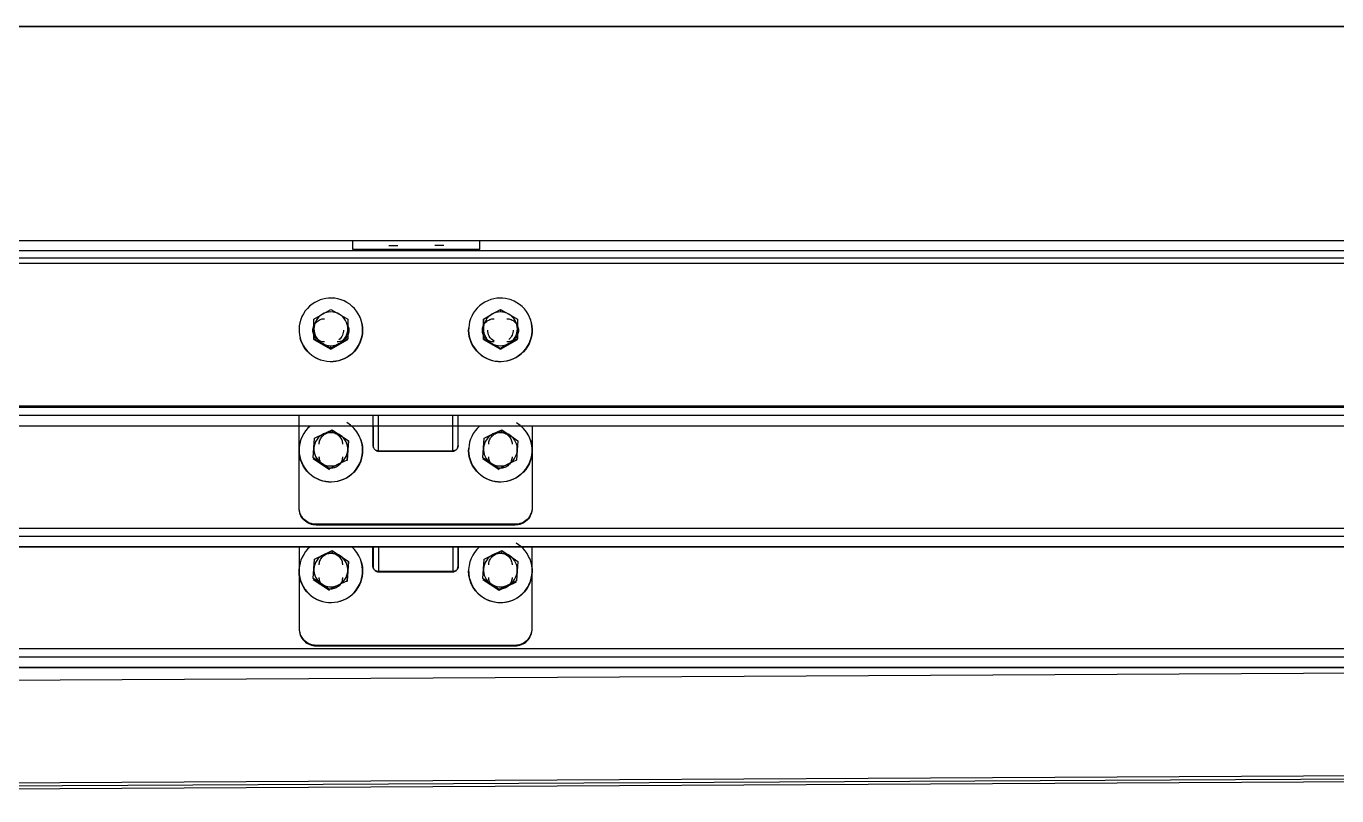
# Model space of a CAD drawing. Header units: millimetres. Extents: x 4625 to 14334, y 16216 to 31562.
# Drawn here: x 6556 to 7175, y 24731 to 25095 of the extents above; entities that cross this region are included whole.
import ezdxf

# ---------------------------------------------------------------- set-up
doc = ezdxf.new("R2010")
doc.units = ezdxf.units.MM
doc.header["$LTSCALE"] = 3
doc.layers.add('Default', color=7, linetype='Continuous')

msp = doc.modelspace()

# ---------------------------------------------------------------- linework, layer by layer
at = {"layer": 'Default'}
for p, q in [((5862.15, 25094.55), (8408.65, 25094.55)), ((5862.15, 25094.41), (8408.65, 25094.41)), ((5860.15, 24993.3), (8410.65, 24993.3)), ((6710.48, 24989.02), (6710.48, 24993.01)), ((6727.48, 24991.01), (6731.73, 24991.01)), ((6753.48, 24991.01), (6749.23, 24991.01)), ((6770.48, 24989.02), (6770.48, 24993.01)), ((8410.65, 24988.49), (5860.15, 24988.49)), ((5945.65, 24985.14), (8370.65, 24985.14)), ((6770.48, 24989.02), (6710.48, 24989.02)), ((8370.65, 24982.48), (5945.65, 24982.48)), ((6780.15, 24960.8), (6780.15, 24959.62)), ((6772.15, 24955.8), (6772.15, 24946.58)), ((6692.15, 24946.58), (6692.15, 24946.98)), ((6708.15, 24946.58), (6708.15, 24946.98)), ((6772.15, 24946.58), (6772.15, 24946.98)), ((6788.15, 24946.58), (6788.15, 24946.98)), ((6692.15, 24946.58), (6700.15, 24941.98)), ((6700.15, 24941.98), (6708.15, 24946.58)), ((6700.15, 24942.37), (6700.15, 24943.66)), ((6772.15, 24946.58), (6780.15, 24941.98)), ((6780.15, 24941.98), (6788.15, 24946.58)), ((8371.65, 24914.5), (5944.65, 24914.5)), ((8371.65, 24910.77), (5944.65, 24910.77)), ((8368.65, 24915.14), (5947.65, 24915.14)), ((8368.65, 24915), (5947.65, 24915)), ((6685.15, 24866.95), (6685.15, 24910.77)), ((6685.15, 24867.3), (6685.15, 24910.77)), ((6720.15, 24896.38), (6720.15, 24910.77)), ((6722.65, 24893.89), (6722.65, 24910.77)), ((6757.65, 24893.89), (6757.65, 24910.77)), ((6760.15, 24896.38), (6760.15, 24910.77)), ((6760.15, 24896.38), (6760.15, 24910.77)), ((6760.3, 24896.23), (6760.3, 24910.77)), ((8371.65, 24905.67), (5944.65, 24905.67)), ((8371.65, 24905.67), (5944.65, 24905.67)), ((6700.8, 24903.96), (6700.71, 24902.78)), ((6720, 24905.67), (6720, 24896.23)), ((6720.15, 24905.67), (6720.15, 24896.38)), ((6780.8, 24903.96), (6780.71, 24902.78)), ((6795.15, 24905.67), (6795.15, 24866.95)), ((6795.15, 24905.67), (6795.15, 24867.3)), ((6707.81, 24889.22), (6708.45, 24898.42)), ((6720, 24896.58), (6720, 24896.23)), ((6722.5, 24894.09), (6757.8, 24894.09)), ((6722.65, 24893.89), (6757.65, 24893.89)), ((6760.3, 24896.58), (6760.3, 24896.23)), ((6691.85, 24890.34), (6699.51, 24885.18)), ((6694.65, 24891.24), (6694.65, 24890.89)), ((6771.85, 24890.34), (6779.51, 24885.18)), ((5944.65, 24857.48), (8371.65, 24857.48)), ((6787.15, 24859.32), (6693.15, 24859.32)), ((6787.15, 24858.97), (6693.15, 24858.97)), ((5944.65, 24853.74), (8371.65, 24853.74)), ((5944.65, 24848.65), (8371.65, 24848.65)), ((8371.65, 24848.64), (5944.65, 24848.64)), ((6685.15, 24848.65), (6685.15, 24810.28)), ((6685.15, 24848.65), (6685.15, 24809.93)), ((6720, 24839.21), (6720, 24848.65)), ((6720.15, 24848.65), (6720.15, 24839.35)), ((6720.15, 24848.65), (6720.15, 24839.35)), ((6722.65, 24848.65), (6722.65, 24836.86)), ((6757.65, 24848.65), (6757.65, 24836.86)), ((6760.15, 24839.35), (6760.15, 24848.65)), ((6760.15, 24848.65), (6760.15, 24839.35)), ((6760.3, 24848.65), (6760.3, 24839.21)), ((6795.15, 24810.28), (6795.15, 24848.65)), ((6795.15, 24809.93), (6795.15, 24848.65)), ((6700.8, 24846.94), (6700.71, 24845.76)), ((6780.8, 24846.94), (6780.71, 24845.76)), ((6707.81, 24832.2), (6708.45, 24841.39)), ((6720, 24839.21), (6720, 24839.55)), ((6757.8, 24837.06), (6722.5, 24837.06)), ((6722.65, 24836.86), (6757.65, 24836.86)), ((6760.3, 24839.21), (6760.3, 24839.55)), ((6691.85, 24833.31), (6699.51, 24828.16)), ((6694.65, 24833.87), (6694.65, 24834.22)), ((6771.85, 24833.31), (6779.51, 24828.16)), ((6779.51, 24828.16), (6787.81, 24832.2)), ((8371.65, 24800.45), (5944.65, 24800.45)), ((6693.15, 24802.3), (6787.15, 24802.3)), ((6693.15, 24801.95), (6787.15, 24801.95)), ((5949.65, 24796.71), (8371.65, 24796.71)), ((5956.71, 24782.69), (7841.49, 24792.56)), ((5956.71, 24782.69), (7841.49, 24792.56)), ((8371.65, 24791.62), (5944.65, 24791.62)), ((8371.65, 24791.61), (5944.65, 24791.61)), ((5941.15, 24734.11), (8375.15, 24746.85)), ((5941.15, 24732.61), (8375.15, 24745.35)), ((8372.68, 24743.84), (5941.15, 24731.11))]:
    msp.add_line(p, q, dxfattribs=at)
for points in [[(6714.68, 24954.93, 0), (6714.28, 24956.22, 0), (6713.75, 24957.51, 0), (6713.08, 24958.77, 0), (6712.28, 24960, 0), (6711.33, 24961.17, 0), (6710.26, 24962.25, 0), (6709.06, 24963.23, 0), (6707.77, 24964.08, 0), (6706.39, 24964.8, 0), (6704.96, 24965.37, 0), (6703.49, 24965.78, 0), (6702.01, 24966.04, 0), (6700.54, 24966.15, 0), (6699.11, 24966.12, 0), (6697.72, 24965.96, 0), (6696.4, 24965.68, 0), (6695.11, 24965.29, 0), (6693.82, 24964.76, 0), (6692.55, 24964.09, 0), (6691.32, 24963.29, 0), (6690.15, 24962.34, 0), (6689.07, 24961.27, 0), (6688.09, 24960.08, 0), (6687.23, 24958.79, 0), (6686.51, 24957.42, 0), (6685.94, 24955.99, 0), (6685.53, 24954.52, 0), (6685.27, 24953.05, 0), (6685.16, 24951.58, 0), (6685.19, 24950.15, 0), (6685.35, 24948.77, 0), (6685.63, 24947.45, 0)], [(6795.11, 24950.15, 0), (6795.15, 24951.49, 0), (6795.06, 24952.88, 0), (6794.83, 24954.3, 0), (6794.45, 24955.72, 0), (6793.92, 24957.12, 0), (6793.25, 24958.49, 0), (6792.43, 24959.79, 0), (6791.47, 24961.01, 0), (6790.4, 24962.12, 0), (6789.22, 24963.11, 0), (6787.95, 24963.97, 0), (6786.63, 24964.69, 0), (6785.27, 24965.26, 0), (6783.9, 24965.68, 0), (6782.54, 24965.96, 0), (6781.2, 24966.12, 0), (6779.85, 24966.15, 0), (6778.46, 24966.06, 0), (6777.04, 24965.83, 0), (6775.62, 24965.46, 0), (6774.21, 24964.93, 0), (6772.84, 24964.26, 0), (6771.53, 24963.44, 0), (6770.31, 24962.48, 0), (6769.19, 24961.41, 0), (6768.2, 24960.23, 0), (6767.34, 24958.97, 0), (6766.62, 24957.66, 0), (6766.05, 24956.3, 0), (6765.63, 24954.93, 0), (6765.34, 24953.57, 0), (6765.19, 24952.24, 0)], [(6696.15, 24958.55, 0), (6700.15, 24960.8, 0)], [(6704.15, 24958.55, 0), (6703.24, 24959, 0), (6702.26, 24959.34, 0), (6701.22, 24959.55, 0), (6700.15, 24959.62, 0), (6699.08, 24959.55, 0), (6698.05, 24959.34, 0), (6697.06, 24959, 0), (6696.15, 24958.55, 0)], [(6700.15, 24960.8, 0), (6704.15, 24958.55, 0)], [(6776.15, 24958.55, 0), (6780.15, 24960.8, 0)], [(6780.15, 24959.62, 0), (6779.08, 24959.55, 0), (6778.05, 24959.34, 0), (6777.06, 24959, 0), (6776.15, 24958.55, 0)], [(6780.15, 24960.8, 0), (6784.15, 24958.55, 0)], [(6784.15, 24958.55, 0), (6783.24, 24959, 0), (6782.26, 24959.34, 0), (6781.22, 24959.55, 0), (6780.15, 24959.62, 0)], [(6685.63, 24947.45, 0), (6686.02, 24946.16, 0), (6686.55, 24944.88, 0), (6687.22, 24943.61, 0), (6688.03, 24942.38, 0), (6688.97, 24941.21, 0), (6690.05, 24940.13, 0), (6691.24, 24939.16, 0), (6692.53, 24938.3, 0), (6693.91, 24937.59, 0), (6695.34, 24937.02, 0), (6696.81, 24936.6, 0), (6698.29, 24936.34, 0), (6699.76, 24936.23, 0), (6701.2, 24936.26, 0), (6702.58, 24936.43, 0), (6703.9, 24936.7, 0), (6705.19, 24937.1, 0), (6706.48, 24937.63, 0), (6707.75, 24938.29, 0), (6708.98, 24939.1, 0), (6710.15, 24940.04, 0), (6711.24, 24941.11, 0), (6712.22, 24942.3, 0), (6713.07, 24943.59, 0), (6713.79, 24944.96, 0), (6714.36, 24946.39, 0), (6714.77, 24947.86, 0), (6715.04, 24949.34, 0), (6715.15, 24950.8, 0), (6715.12, 24952.23, 0), (6714.95, 24953.62, 0), (6714.68, 24954.93, 0)], [(6714.68, 24954.79, 0), (6714.95, 24953.48, 0), (6715.12, 24952.09, 0), (6715.15, 24950.66, 0), (6715.04, 24949.2, 0), (6714.77, 24947.72, 0), (6714.36, 24946.26, 0), (6713.79, 24944.82, 0), (6713.07, 24943.45, 0), (6712.22, 24942.16, 0), (6711.24, 24940.97, 0), (6710.15, 24939.9, 0), (6708.98, 24938.96, 0), (6707.75, 24938.15, 0), (6706.48, 24937.49, 0), (6705.19, 24936.96, 0), (6703.9, 24936.56, 0), (6702.58, 24936.29, 0), (6701.2, 24936.13, 0), (6699.76, 24936.09, 0), (6698.29, 24936.2, 0), (6696.81, 24936.46, 0), (6695.34, 24936.88, 0), (6693.91, 24937.45, 0), (6692.53, 24938.16, 0), (6691.24, 24939.02, 0), (6690.05, 24939.99, 0), (6688.97, 24941.08, 0), (6688.03, 24942.24, 0), (6687.22, 24943.47, 0), (6686.55, 24944.74, 0), (6686.02, 24946.02, 0), (6685.63, 24947.31, 0)], [(6697.15, 24945.43, 0), (6696.63, 24945.45, 0), (6696.1, 24945.53, 0), (6695.58, 24945.66, 0), (6695.06, 24945.84, 0), (6694.56, 24946.07, 0), (6694.09, 24946.36, 0), (6693.65, 24946.68, 0), (6693.24, 24947.05, 0), (6692.88, 24947.45, 0), (6692.57, 24947.88, 0), (6692.3, 24948.32, 0), (6692.08, 24948.79, 0), (6691.9, 24949.3, 0), (6691.76, 24949.82, 0), (6691.68, 24950.36, 0), (6691.65, 24950.91, 0), (6691.68, 24951.46, 0), (6691.76, 24952, 0), (6691.9, 24952.53, 0), (6692.08, 24953.03, 0), (6692.3, 24953.51, 0), (6692.57, 24953.95, 0), (6692.88, 24954.37, 0), (6693.24, 24954.77, 0), (6693.65, 24955.14, 0), (6694.09, 24955.47, 0), (6694.56, 24955.75, 0), (6695.06, 24955.99, 0), (6695.58, 24956.17, 0), (6696.1, 24956.3, 0), (6696.63, 24956.37, 0), (6697.15, 24956.4, 0)], [(6692.15, 24956.2, 0), (6696.15, 24958.55, 0)], [(6696.15, 24958.55, 0), (6695.31, 24957.99, 0), (6694.52, 24957.31, 0), (6693.82, 24956.51, 0), (6693.22, 24955.63, 0), (6692.75, 24954.67, 0), (6692.41, 24953.67, 0), (6692.22, 24952.65, 0), (6692.15, 24951.64, 0)], [(6692.15, 24951.64, 0), (6692.15, 24956.2, 0)], [(6707.87, 24953.73, 0), (6708.21, 24953.06, 0), (6708.45, 24952.37, 0), (6708.6, 24951.69, 0), (6708.65, 24951.01, 0), (6708.62, 24950.35, 0), (6708.51, 24949.66, 0), (6708.3, 24948.97, 0), (6707.99, 24948.3, 0), (6707.58, 24947.66, 0), (6707.08, 24947.07, 0), (6706.51, 24946.57, 0), (6705.87, 24946.15, 0), (6705.2, 24945.82, 0), (6704.51, 24945.6, 0), (6703.82, 24945.47, 0), (6703.15, 24945.43, 0)], [(6704.15, 24958.55, 0), (6708.15, 24956.2, 0)], [(6708.15, 24951.64, 0), (6708.09, 24952.65, 0), (6707.89, 24953.67, 0), (6707.55, 24954.67, 0), (6707.08, 24955.63, 0), (6706.48, 24956.51, 0), (6705.78, 24957.31, 0), (6705, 24957.99, 0), (6704.15, 24958.55, 0)], [(6708.15, 24956.2, 0), (6708.15, 24951.64, 0)], [(6712.9, 24958.93, 0), (6713.97, 24956.88, 0), (6714.68, 24954.79, 0)], [(6777.15, 24945.43, 0), (6776.66, 24945.45, 0), (6776.15, 24945.52, 0), (6775.64, 24945.64, 0), (6775.13, 24945.81, 0), (6774.63, 24946.04, 0), (6774.14, 24946.32, 0), (6773.68, 24946.65, 0), (6773.26, 24947.03, 0), (6772.88, 24947.45, 0), (6772.55, 24947.91, 0), (6772.27, 24948.39, 0), (6772.04, 24948.89, 0), (6771.86, 24949.4, 0), (6771.74, 24949.91, 0), (6771.67, 24950.42, 0), (6771.65, 24950.91, 0), (6771.67, 24951.41, 0), (6771.74, 24951.91, 0), (6771.86, 24952.42, 0), (6772.04, 24952.93, 0), (6772.27, 24953.43, 0), (6772.55, 24953.92, 0), (6772.88, 24954.37, 0), (6773.26, 24954.79, 0), (6773.68, 24955.17, 0), (6774.14, 24955.51, 0), (6774.63, 24955.79, 0), (6775.13, 24956.01, 0), (6775.64, 24956.19, 0), (6776.15, 24956.31, 0), (6776.66, 24956.38, 0), (6777.15, 24956.4, 0)], [(6776.15, 24958.55, 0), (6775.31, 24957.99, 0), (6774.52, 24957.31, 0), (6773.82, 24956.51, 0), (6773.22, 24955.63, 0), (6772.75, 24954.67, 0), (6772.41, 24953.67, 0), (6772.22, 24952.65, 0), (6772.15, 24951.64, 0)], [(6772.15, 24956.2, 0), (6776.15, 24958.55, 0)], [(6772.15, 24951.64, 0), (6772.15, 24956.2, 0)], [(6783.15, 24956.4, 0), (6783.65, 24956.38, 0), (6784.15, 24956.31, 0), (6784.66, 24956.19, 0), (6785.18, 24956.01, 0), (6785.68, 24955.79, 0), (6786.16, 24955.51, 0), (6786.62, 24955.17, 0), (6787.04, 24954.79, 0), (6787.42, 24954.37, 0), (6787.75, 24953.92, 0), (6788.04, 24953.43, 0), (6788.27, 24952.93, 0), (6788.44, 24952.42, 0), (6788.56, 24951.91, 0), (6788.63, 24951.41, 0), (6788.65, 24950.91, 0), (6788.63, 24950.42, 0), (6788.56, 24949.91, 0), (6788.44, 24949.4, 0), (6788.27, 24948.89, 0), (6788.04, 24948.39, 0), (6787.75, 24947.91, 0), (6787.42, 24947.45, 0), (6787.04, 24947.03, 0), (6786.62, 24946.65, 0), (6786.16, 24946.32, 0), (6785.68, 24946.04, 0), (6785.18, 24945.81, 0), (6784.66, 24945.64, 0), (6784.15, 24945.52, 0), (6783.65, 24945.45, 0), (6783.15, 24945.43, 0)], [(6784.15, 24958.55, 0), (6788.15, 24956.2, 0)], [(6788.15, 24951.64, 0), (6788.09, 24952.65, 0), (6787.89, 24953.67, 0), (6787.55, 24954.67, 0), (6787.08, 24955.63, 0), (6786.48, 24956.51, 0), (6785.78, 24957.31, 0), (6785, 24957.99, 0), (6784.15, 24958.55, 0)], [(6788.15, 24956.2, 0), (6788.15, 24951.64, 0)], [(6794.24, 24956.19, 0), (6794.72, 24954.62, 0), (6795.02, 24953.05, 0), (6795.14, 24951.5, 0), (6795.11, 24950.01, 0)], [(6692.15, 24946.98, 0), (6692.15, 24951.64, 0)], [(6692.15, 24951.64, 0), (6692.22, 24950.63, 0), (6692.41, 24949.61, 0), (6692.75, 24948.61, 0), (6693.22, 24947.65, 0), (6693.82, 24946.76, 0), (6694.52, 24945.97, 0), (6695.31, 24945.29, 0), (6696.15, 24944.73, 0)], [(6696.15, 24944.73, 0), (6692.15, 24946.98, 0)], [(6706.15, 24951.05, 0), (6706.12, 24950.45, 0), (6706.03, 24949.84, 0), (6705.86, 24949.22, 0), (6705.63, 24948.6, 0), (6705.32, 24948.01, 0), (6704.93, 24947.44, 0), (6704.49, 24946.92, 0), (6703.98, 24946.45, 0)], [(6704.15, 24944.73, 0), (6705, 24945.29, 0), (6705.78, 24945.97, 0), (6706.48, 24946.76, 0), (6707.08, 24947.65, 0), (6707.55, 24948.61, 0), (6707.89, 24949.61, 0), (6708.09, 24950.63, 0), (6708.15, 24951.64, 0)], [(6708.15, 24946.98, 0), (6704.15, 24944.73, 0)], [(6708.15, 24951.64, 0), (6708.15, 24946.98, 0)], [(6765.19, 24952.24, 0), (6765.15, 24950.89, 0), (6765.25, 24949.5, 0), (6765.48, 24948.09, 0), (6765.85, 24946.67, 0), (6766.38, 24945.26, 0), (6767.05, 24943.9, 0), (6767.88, 24942.59, 0), (6768.83, 24941.37, 0), (6769.91, 24940.26, 0), (6771.09, 24939.27, 0), (6772.35, 24938.41, 0), (6773.67, 24937.7, 0), (6775.03, 24937.13, 0), (6776.4, 24936.7, 0), (6777.76, 24936.42, 0), (6779.11, 24936.26, 0), (6780.45, 24936.23, 0), (6781.85, 24936.32, 0), (6783.26, 24936.55, 0), (6784.69, 24936.93, 0), (6786.09, 24937.45, 0), (6787.46, 24938.13, 0), (6788.77, 24938.95, 0), (6789.99, 24939.9, 0), (6791.11, 24940.97, 0), (6792.1, 24942.15, 0), (6792.96, 24943.41, 0), (6793.68, 24944.73, 0), (6794.25, 24946.08, 0), (6794.67, 24947.45, 0), (6794.96, 24948.81, 0), (6795.11, 24950.15, 0)], [(6795.11, 24950.01, 0), (6794.96, 24948.67, 0), (6794.67, 24947.31, 0), (6794.25, 24945.94, 0), (6793.68, 24944.59, 0), (6792.96, 24943.27, 0), (6792.1, 24942.01, 0), (6791.11, 24940.83, 0), (6789.99, 24939.76, 0), (6788.77, 24938.81, 0), (6787.46, 24937.99, 0), (6786.09, 24937.31, 0), (6784.69, 24936.79, 0), (6783.26, 24936.41, 0), (6781.85, 24936.18, 0), (6780.45, 24936.09, 0), (6779.11, 24936.13, 0), (6777.76, 24936.28, 0), (6776.4, 24936.56, 0), (6775.03, 24936.99, 0), (6773.67, 24937.56, 0), (6772.35, 24938.27, 0), (6771.09, 24939.13, 0), (6769.91, 24940.12, 0), (6768.83, 24941.24, 0), (6767.88, 24942.45, 0), (6767.05, 24943.76, 0), (6766.38, 24945.12, 0), (6765.85, 24946.53, 0), (6765.48, 24947.95, 0), (6765.25, 24949.36, 0), (6765.15, 24950.75, 0), (6765.19, 24952.1, 0)], [(6772.15, 24946.98, 0), (6772.15, 24951.64, 0)], [(6772.15, 24951.64, 0), (6772.22, 24950.63, 0), (6772.41, 24949.61, 0), (6772.75, 24948.61, 0), (6773.22, 24947.65, 0), (6773.82, 24946.76, 0), (6774.52, 24945.97, 0), (6775.31, 24945.29, 0), (6776.15, 24944.73, 0)], [(6776.15, 24944.73, 0), (6772.15, 24946.98, 0)], [(6777.24, 24945.82, 0), (6776.55, 24946.27, 0), (6775.92, 24946.81, 0), (6775.37, 24947.43, 0), (6774.92, 24948.12, 0), (6774.58, 24948.84, 0), (6774.33, 24949.59, 0), (6774.2, 24950.33, 0), (6774.15, 24951.05, 0)], [(6786.15, 24951.05, 0), (6786.12, 24950.47, 0), (6786.03, 24949.88, 0), (6785.88, 24949.27, 0), (6785.66, 24948.68, 0), (6785.37, 24948.1, 0), (6785.01, 24947.54, 0), (6784.59, 24947.02, 0), (6784.11, 24946.56, 0)], [(6784.15, 24944.73, 0), (6785, 24945.29, 0), (6785.78, 24945.97, 0), (6786.48, 24946.76, 0), (6787.08, 24947.65, 0), (6787.55, 24948.61, 0), (6787.89, 24949.61, 0), (6788.09, 24950.63, 0), (6788.15, 24951.64, 0)], [(6788.15, 24946.98, 0), (6784.15, 24944.73, 0)], [(6788.15, 24951.64, 0), (6788.15, 24946.98, 0)], [(6700.15, 24942.37, 0), (6696.15, 24944.73, 0)], [(6696.15, 24944.73, 0), (6697.06, 24944.28, 0), (6698.05, 24943.94, 0), (6699.08, 24943.73, 0), (6700.15, 24943.66, 0)], [(6704.15, 24944.73, 0), (6700.15, 24942.37, 0)], [(6700.15, 24943.66, 0), (6701.22, 24943.73, 0), (6702.26, 24943.94, 0), (6703.24, 24944.28, 0), (6704.15, 24944.73, 0)], [(6780.15, 24942.37, 0), (6776.15, 24944.73, 0)], [(6776.15, 24944.73, 0), (6777.06, 24944.28, 0), (6778.05, 24943.94, 0), (6779.08, 24943.73, 0), (6780.15, 24943.66, 0), (6781.22, 24943.73, 0), (6782.26, 24943.94, 0), (6783.24, 24944.28, 0), (6784.15, 24944.73, 0)], [(6784.15, 24944.73, 0), (6780.15, 24942.37, 0)], [(6690.32, 24905.67, 0), (6689.2, 24904.6, 0), (6688.2, 24903.42, 0), (6687.34, 24902.16, 0), (6686.63, 24900.84, 0), (6686.05, 24899.49, 0), (6685.63, 24898.12, 0), (6685.34, 24896.76, 0), (6685.19, 24895.42, 0)], [(6696.64, 24901.99, 0), (6700.8, 24903.96, 0)], [(6700.8, 24903.96, 0), (6704.62, 24901.44, 0)], [(6715.11, 24893.33, 0), (6715.13, 24895.23, 0), (6714.88, 24897.2, 0), (6714.35, 24899.2, 0), (6713.53, 24901.15, 0), (6712.41, 24902.99, 0), (6711.04, 24904.67, 0), (6709.43, 24906.13, 0), (6707.66, 24907.33, 0)], [(6770.32, 24905.67, 0), (6769.2, 24904.6, 0), (6768.2, 24903.42, 0), (6767.34, 24902.16, 0), (6766.63, 24900.84, 0), (6766.05, 24899.49, 0), (6765.63, 24898.12, 0), (6765.34, 24896.76, 0), (6765.19, 24895.42, 0)], [(6776.64, 24901.99, 0), (6780.8, 24903.96, 0)], [(6780.8, 24903.96, 0), (6784.62, 24901.44, 0)], [(6795.11, 24893.33, 0), (6795.13, 24895.21, 0), (6794.89, 24897.16, 0), (6794.37, 24899.13, 0), (6793.57, 24901.07, 0), (6792.48, 24902.9, 0), (6791.13, 24904.57, 0), (6789.56, 24906.03, 0), (6787.81, 24907.24, 0)], [(6685.19, 24895.28, 0), (6685.35, 24896.67, 0), (6685.66, 24898.09, 0), (6686.12, 24899.52, 0), (6686.74, 24900.93, 0)], [(6696.64, 24901.99, 0), (6695.76, 24901.49, 0), (6694.93, 24900.87, 0), (6694.18, 24900.13, 0), (6693.52, 24899.28, 0), (6692.98, 24898.36, 0), (6692.58, 24897.39, 0), (6692.31, 24896.38, 0), (6692.17, 24895.38, 0)], [(6692.17, 24895.38, 0), (6692.49, 24899.93, 0)], [(6692.49, 24899.93, 0), (6696.64, 24901.99, 0)], [(6694.65, 24897.23, 0), (6694.67, 24897.72, 0), (6694.74, 24898.23, 0), (6694.86, 24898.74, 0), (6695.04, 24899.25, 0), (6695.27, 24899.75, 0), (6695.55, 24900.23, 0), (6695.88, 24900.69, 0), (6696.26, 24901.11, 0), (6696.68, 24901.49, 0), (6697.14, 24901.82, 0), (6697.63, 24902.1, 0), (6698.13, 24902.33, 0), (6698.64, 24902.5, 0), (6699.15, 24902.62, 0), (6699.66, 24902.69, 0), (6700.15, 24902.72, 0), (6700.65, 24902.69, 0), (6701.15, 24902.62, 0), (6701.66, 24902.5, 0), (6702.18, 24902.33, 0), (6702.68, 24902.1, 0), (6703.16, 24901.82, 0), (6703.62, 24901.49, 0), (6704.04, 24901.11, 0), (6704.42, 24900.69, 0), (6704.75, 24900.23, 0), (6705.04, 24899.75, 0), (6705.27, 24899.25, 0), (6705.44, 24898.74, 0), (6705.56, 24898.23, 0), (6705.63, 24897.72, 0), (6705.65, 24897.23, 0)], [(6700.71, 24902.78, 0), (6699.64, 24902.79, 0), (6698.59, 24902.65, 0), (6697.58, 24902.38, 0), (6696.64, 24901.99, 0)], [(6704.62, 24901.44, 0), (6703.75, 24901.95, 0), (6702.79, 24902.36, 0), (6701.77, 24902.64, 0), (6700.71, 24902.78, 0)], [(6704.62, 24901.44, 0), (6708.45, 24898.81, 0)], [(6708.13, 24894.27, 0), (6708.14, 24895.28, 0), (6708.01, 24896.31, 0), (6707.75, 24897.33, 0), (6707.34, 24898.32, 0), (6706.81, 24899.25, 0), (6706.17, 24900.08, 0), (6705.43, 24900.82, 0), (6704.62, 24901.44, 0)], [(6708.45, 24898.81, 0), (6708.13, 24894.27, 0)], [(6714.3, 24899.2, 0), (6714.75, 24897.67, 0), (6715.03, 24896.14, 0), (6715.15, 24894.64, 0), (6715.11, 24893.19, 0)], [(6776.64, 24901.99, 0), (6775.76, 24901.49, 0), (6774.93, 24900.87, 0), (6774.18, 24900.13, 0), (6773.52, 24899.28, 0), (6772.98, 24898.36, 0), (6772.58, 24897.39, 0), (6772.31, 24896.38, 0), (6772.17, 24895.38, 0)], [(6772.17, 24895.38, 0), (6772.49, 24899.93, 0)], [(6772.49, 24899.93, 0), (6776.64, 24901.99, 0)], [(6774.65, 24897.23, 0), (6774.67, 24897.72, 0), (6774.74, 24898.23, 0), (6774.86, 24898.74, 0), (6775.04, 24899.25, 0), (6775.27, 24899.75, 0), (6775.55, 24900.23, 0), (6775.88, 24900.69, 0), (6776.26, 24901.11, 0), (6776.68, 24901.49, 0), (6777.14, 24901.82, 0), (6777.63, 24902.1, 0), (6778.13, 24902.33, 0), (6778.64, 24902.5, 0), (6779.15, 24902.62, 0), (6779.66, 24902.69, 0), (6780.15, 24902.72, 0), (6780.65, 24902.69, 0), (6781.15, 24902.62, 0), (6781.66, 24902.5, 0), (6782.18, 24902.33, 0), (6782.68, 24902.1, 0), (6783.16, 24901.82, 0), (6783.62, 24901.49, 0), (6784.04, 24901.11, 0), (6784.42, 24900.69, 0), (6784.75, 24900.23, 0), (6785.04, 24899.75, 0), (6785.27, 24899.25, 0), (6785.44, 24898.74, 0), (6785.56, 24898.23, 0), (6785.63, 24897.72, 0), (6785.65, 24897.23, 0)], [(6780.71, 24902.78, 0), (6779.64, 24902.79, 0), (6778.59, 24902.65, 0), (6777.58, 24902.38, 0), (6776.64, 24901.99, 0)], [(6784.62, 24901.44, 0), (6783.75, 24901.95, 0), (6782.79, 24902.36, 0), (6781.77, 24902.64, 0), (6780.71, 24902.78, 0)], [(6784.62, 24901.44, 0), (6788.45, 24898.81, 0)], [(6788.13, 24894.27, 0), (6788.14, 24895.28, 0), (6788.01, 24896.31, 0), (6787.75, 24897.33, 0), (6787.34, 24898.32, 0), (6786.81, 24899.25, 0), (6786.17, 24900.08, 0), (6785.43, 24900.82, 0), (6784.62, 24901.44, 0)], [(6788.45, 24898.81, 0), (6788.13, 24894.27, 0)], [(6794.33, 24899.11, 0), (6794.77, 24897.61, 0), (6795.03, 24896.1, 0), (6795.15, 24894.62, 0), (6795.11, 24893.19, 0)], [(6685.19, 24895.42, 0), (6685.15, 24894.07, 0), (6685.25, 24892.69, 0), (6685.48, 24891.27, 0), (6685.85, 24889.85, 0), (6686.38, 24888.45, 0), (6687.05, 24887.08, 0), (6687.88, 24885.78, 0), (6688.83, 24884.56, 0), (6689.91, 24883.44, 0), (6691.09, 24882.45, 0), (6692.35, 24881.6, 0), (6693.67, 24880.88, 0), (6695.03, 24880.31, 0), (6696.4, 24879.89, 0), (6697.76, 24879.6, 0), (6699.11, 24879.45, 0), (6700.45, 24879.41, 0), (6701.85, 24879.51, 0), (6703.26, 24879.74, 0), (6704.69, 24880.11, 0), (6706.09, 24880.64, 0), (6707.46, 24881.31, 0), (6708.77, 24882.13, 0), (6709.99, 24883.08, 0), (6711.11, 24884.16, 0), (6712.1, 24885.33, 0), (6712.96, 24886.59, 0), (6713.68, 24887.91, 0), (6714.25, 24889.26, 0), (6714.67, 24890.63, 0), (6714.96, 24891.99, 0), (6715.11, 24893.33, 0)], [(6715.11, 24893.19, 0), (6714.96, 24891.85, 0), (6714.67, 24890.49, 0), (6714.25, 24889.12, 0), (6713.68, 24887.77, 0), (6712.96, 24886.45, 0), (6712.1, 24885.19, 0), (6711.11, 24884.02, 0), (6709.99, 24882.94, 0), (6708.77, 24881.99, 0), (6707.46, 24881.17, 0), (6706.09, 24880.5, 0), (6704.69, 24879.97, 0), (6703.26, 24879.6, 0), (6701.85, 24879.37, 0), (6700.45, 24879.28, 0), (6699.11, 24879.31, 0), (6697.76, 24879.46, 0), (6696.4, 24879.75, 0), (6695.03, 24880.17, 0), (6693.67, 24880.74, 0), (6692.35, 24881.46, 0), (6691.09, 24882.31, 0), (6689.91, 24883.31, 0), (6688.83, 24884.42, 0), (6687.88, 24885.64, 0), (6687.05, 24886.94, 0), (6686.38, 24888.31, 0), (6685.85, 24889.71, 0), (6685.48, 24891.13, 0), (6685.25, 24892.55, 0), (6685.15, 24893.93, 0), (6685.19, 24895.28, 0)], [(6691.85, 24890.73, 0), (6692.17, 24895.38, 0)], [(6692.17, 24895.38, 0), (6692.16, 24894.37, 0), (6692.29, 24893.33, 0), (6692.56, 24892.31, 0), (6692.96, 24891.32, 0), (6693.49, 24890.4, 0), (6694.14, 24889.56, 0), (6694.87, 24888.82, 0), (6695.68, 24888.21, 0)], [(6703.66, 24887.65, 0), (6704.54, 24888.15, 0), (6705.37, 24888.77, 0), (6706.13, 24889.52, 0), (6706.78, 24890.36, 0), (6707.32, 24891.28, 0), (6707.73, 24892.26, 0), (6708, 24893.26, 0), (6708.13, 24894.27, 0)], [(6708.13, 24894.27, 0), (6707.81, 24889.62, 0)], [(6720, 24896.58, 0), (6720.01, 24896.36, 0), (6720.04, 24896.13, 0), (6720.1, 24895.89, 0), (6720.18, 24895.66, 0), (6720.28, 24895.43, 0), (6720.41, 24895.22, 0), (6720.56, 24895.01, 0), (6720.73, 24894.82, 0), (6720.93, 24894.64, 0), (6721.13, 24894.49, 0), (6721.35, 24894.36, 0), (6721.58, 24894.26, 0), (6721.81, 24894.18, 0), (6722.05, 24894.13, 0), (6722.28, 24894.1, 0), (6722.5, 24894.09, 0)], [(6720.15, 24896.38, 0), (6720.16, 24896.16, 0), (6720.19, 24895.93, 0), (6720.25, 24895.69, 0), (6720.33, 24895.46, 0), (6720.43, 24895.24, 0), (6720.56, 24895.02, 0), (6720.71, 24894.81, 0), (6720.88, 24894.62, 0), (6721.08, 24894.44, 0), (6721.28, 24894.29, 0), (6721.5, 24894.17, 0), (6721.73, 24894.06, 0), (6721.96, 24893.98, 0), (6722.2, 24893.93, 0), (6722.43, 24893.9, 0), (6722.65, 24893.89, 0)], [(6757.65, 24893.89, 0), (6757.88, 24893.9, 0), (6758.11, 24893.93, 0), (6758.34, 24893.98, 0), (6758.57, 24894.06, 0), (6758.8, 24894.17, 0), (6759.02, 24894.29, 0), (6759.23, 24894.44, 0), (6759.42, 24894.62, 0), (6759.59, 24894.81, 0), (6759.74, 24895.02, 0), (6759.87, 24895.24, 0), (6759.98, 24895.46, 0), (6760.05, 24895.69, 0), (6760.11, 24895.93, 0), (6760.14, 24896.16, 0), (6760.15, 24896.38, 0)], [(6757.8, 24894.09, 0), (6758.03, 24894.1, 0), (6758.26, 24894.13, 0), (6758.49, 24894.18, 0), (6758.72, 24894.26, 0), (6758.95, 24894.36, 0), (6759.17, 24894.49, 0), (6759.38, 24894.64, 0), (6759.57, 24894.82, 0), (6759.74, 24895.01, 0), (6759.89, 24895.22, 0), (6760.02, 24895.43, 0), (6760.13, 24895.66, 0), (6760.2, 24895.89, 0), (6760.26, 24896.13, 0), (6760.29, 24896.36, 0), (6760.3, 24896.58, 0)], [(6765.19, 24895.42, 0), (6765.15, 24894.07, 0), (6765.25, 24892.69, 0), (6765.48, 24891.27, 0), (6765.85, 24889.85, 0), (6766.38, 24888.45, 0), (6767.05, 24887.08, 0), (6767.88, 24885.78, 0), (6768.83, 24884.56, 0), (6769.91, 24883.44, 0), (6771.09, 24882.45, 0), (6772.35, 24881.6, 0), (6773.67, 24880.88, 0), (6775.03, 24880.31, 0), (6776.4, 24879.89, 0), (6777.76, 24879.6, 0), (6779.11, 24879.45, 0), (6780.45, 24879.41, 0), (6781.85, 24879.51, 0), (6783.26, 24879.74, 0), (6784.69, 24880.11, 0), (6786.09, 24880.64, 0), (6787.46, 24881.31, 0), (6788.77, 24882.13, 0), (6789.99, 24883.08, 0), (6791.11, 24884.16, 0), (6792.1, 24885.33, 0), (6792.96, 24886.59, 0), (6793.68, 24887.91, 0), (6794.25, 24889.26, 0), (6794.67, 24890.63, 0), (6794.96, 24891.99, 0), (6795.11, 24893.33, 0)], [(6795.11, 24893.19, 0), (6794.96, 24891.85, 0), (6794.67, 24890.49, 0), (6794.25, 24889.12, 0), (6793.68, 24887.77, 0), (6792.96, 24886.45, 0), (6792.1, 24885.19, 0), (6791.11, 24884.02, 0), (6789.99, 24882.94, 0), (6788.77, 24881.99, 0), (6787.46, 24881.17, 0), (6786.09, 24880.5, 0), (6784.69, 24879.97, 0), (6783.26, 24879.6, 0), (6781.85, 24879.37, 0), (6780.45, 24879.28, 0), (6779.11, 24879.31, 0), (6777.76, 24879.46, 0), (6776.4, 24879.75, 0), (6775.03, 24880.17, 0), (6773.67, 24880.74, 0), (6772.35, 24881.46, 0), (6771.09, 24882.31, 0), (6769.91, 24883.31, 0), (6768.83, 24884.42, 0), (6767.88, 24885.64, 0), (6767.05, 24886.94, 0), (6766.38, 24888.31, 0), (6765.85, 24889.71, 0), (6765.48, 24891.13, 0), (6765.25, 24892.55, 0), (6765.15, 24893.93, 0), (6765.19, 24895.28, 0)], [(6771.85, 24890.73, 0), (6772.17, 24895.38, 0)], [(6772.17, 24895.38, 0), (6772.16, 24894.37, 0), (6772.29, 24893.33, 0), (6772.56, 24892.31, 0), (6772.96, 24891.32, 0), (6773.49, 24890.4, 0), (6774.14, 24889.56, 0), (6774.87, 24888.82, 0), (6775.68, 24888.21, 0)], [(6783.66, 24887.65, 0), (6784.54, 24888.15, 0), (6785.37, 24888.77, 0), (6786.13, 24889.52, 0), (6786.78, 24890.36, 0), (6787.32, 24891.28, 0), (6787.73, 24892.26, 0), (6788, 24893.26, 0), (6788.13, 24894.27, 0)], [(6788.13, 24894.27, 0), (6787.81, 24889.62, 0)], [(6695.68, 24888.21, 0), (6691.85, 24890.73, 0)], [(6705.65, 24891.24, 0), (6705.63, 24890.75, 0), (6705.56, 24890.24, 0), (6705.44, 24889.73, 0), (6705.27, 24889.22, 0), (6705.04, 24888.72, 0), (6704.75, 24888.24, 0), (6704.42, 24887.78, 0), (6704.04, 24887.36, 0), (6703.62, 24886.98, 0), (6703.16, 24886.65, 0), (6702.68, 24886.37, 0), (6702.18, 24886.14, 0), (6701.66, 24885.97, 0), (6701.15, 24885.85, 0), (6700.65, 24885.78, 0), (6700.15, 24885.76, 0), (6699.66, 24885.78, 0), (6699.15, 24885.85, 0), (6698.64, 24885.97, 0), (6698.13, 24886.14, 0), (6697.63, 24886.37, 0), (6697.14, 24886.65, 0), (6696.68, 24886.98, 0), (6696.26, 24887.36, 0), (6695.88, 24887.78, 0), (6695.55, 24888.24, 0), (6695.27, 24888.72, 0), (6695.04, 24889.22, 0), (6694.86, 24889.73, 0), (6694.74, 24890.24, 0), (6694.67, 24890.75, 0), (6694.65, 24891.24, 0)], [(6699.51, 24885.58, 0), (6695.68, 24888.21, 0)], [(6695.68, 24888.21, 0), (6696.55, 24887.69, 0), (6697.51, 24887.29, 0), (6698.53, 24887.01, 0), (6699.59, 24886.86, 0), (6700.66, 24886.86, 0), (6701.71, 24886.99, 0), (6702.72, 24887.26, 0), (6703.66, 24887.65, 0)], [(6703.66, 24887.65, 0), (6699.51, 24885.58, 0)], [(6707.81, 24889.62, 0), (6703.66, 24887.65, 0)], [(6775.68, 24888.21, 0), (6771.85, 24890.73, 0)], [(6785.65, 24891.24, 0), (6785.63, 24890.75, 0), (6785.56, 24890.24, 0), (6785.44, 24889.73, 0), (6785.27, 24889.22, 0), (6785.04, 24888.72, 0), (6784.75, 24888.24, 0), (6784.42, 24887.78, 0), (6784.04, 24887.36, 0), (6783.62, 24886.98, 0), (6783.16, 24886.65, 0), (6782.68, 24886.37, 0), (6782.18, 24886.14, 0), (6781.66, 24885.97, 0), (6781.15, 24885.85, 0), (6780.65, 24885.78, 0), (6780.15, 24885.76, 0), (6779.66, 24885.78, 0), (6779.15, 24885.85, 0), (6778.64, 24885.97, 0), (6778.13, 24886.14, 0), (6777.63, 24886.37, 0), (6777.14, 24886.65, 0), (6776.68, 24886.98, 0), (6776.26, 24887.36, 0), (6775.88, 24887.78, 0), (6775.55, 24888.24, 0), (6775.27, 24888.72, 0), (6775.04, 24889.22, 0), (6774.86, 24889.73, 0), (6774.74, 24890.24, 0), (6774.67, 24890.75, 0), (6774.65, 24891.24, 0)], [(6779.51, 24885.58, 0), (6775.68, 24888.21, 0)], [(6775.68, 24888.21, 0), (6776.55, 24887.69, 0), (6777.51, 24887.29, 0), (6778.53, 24887.01, 0), (6779.59, 24886.86, 0), (6780.66, 24886.86, 0), (6781.71, 24886.99, 0), (6782.72, 24887.26, 0), (6783.66, 24887.65, 0)], [(6783.66, 24887.65, 0), (6779.51, 24885.58, 0)], [(6787.81, 24889.62, 0), (6783.66, 24887.65, 0)], [(6693.15, 24859.32, 0), (6692.43, 24859.35, 0), (6691.7, 24859.45, 0), (6690.95, 24859.63, 0), (6690.21, 24859.88, 0), (6689.48, 24860.21, 0), (6688.77, 24860.62, 0), (6688.11, 24861.11, 0), (6687.49, 24861.66, 0), (6686.94, 24862.27, 0), (6686.46, 24862.93, 0), (6686.05, 24863.64, 0), (6685.71, 24864.36, 0), (6685.46, 24865.11, 0), (6685.29, 24865.85, 0), (6685.18, 24866.58, 0), (6685.15, 24867.3, 0)], [(6693.15, 24858.97, 0), (6692.43, 24859, 0), (6691.7, 24859.11, 0), (6690.95, 24859.28, 0), (6690.21, 24859.53, 0), (6689.48, 24859.86, 0), (6688.77, 24860.27, 0), (6688.11, 24860.76, 0), (6687.49, 24861.31, 0), (6686.94, 24861.92, 0), (6686.46, 24862.59, 0), (6686.05, 24863.29, 0), (6685.71, 24864.02, 0), (6685.46, 24864.76, 0), (6685.29, 24865.5, 0), (6685.18, 24866.24, 0), (6685.15, 24866.95, 0)], [(6795.15, 24867.3, 0), (6795.12, 24866.58, 0), (6795.02, 24865.85, 0), (6794.84, 24865.11, 0), (6794.59, 24864.36, 0), (6794.26, 24863.64, 0), (6793.85, 24862.93, 0), (6793.36, 24862.27, 0), (6792.81, 24861.66, 0), (6792.19, 24861.11, 0), (6791.53, 24860.62, 0), (6790.83, 24860.21, 0), (6790.1, 24859.88, 0), (6789.35, 24859.63, 0), (6788.61, 24859.45, 0), (6787.87, 24859.35, 0), (6787.15, 24859.32, 0)], [(6795.15, 24866.95, 0), (6795.12, 24866.24, 0), (6795.02, 24865.5, 0), (6794.84, 24864.76, 0), (6794.59, 24864.02, 0), (6794.26, 24863.29, 0), (6793.85, 24862.59, 0), (6793.36, 24861.92, 0), (6792.81, 24861.31, 0), (6792.19, 24860.76, 0), (6791.53, 24860.27, 0), (6790.83, 24859.86, 0), (6790.1, 24859.53, 0), (6789.35, 24859.28, 0), (6788.61, 24859.11, 0), (6787.87, 24859, 0), (6787.15, 24858.97, 0)], [(6690.32, 24848.65, 0), (6689.2, 24847.57, 0), (6688.2, 24846.4, 0), (6687.34, 24845.14, 0), (6686.63, 24843.82, 0), (6686.05, 24842.46, 0), (6685.63, 24841.09, 0), (6685.34, 24839.73, 0), (6685.19, 24838.39, 0)], [(6715.11, 24836.31, 0), (6715.14, 24837.88, 0), (6714.99, 24839.52, 0), (6714.65, 24841.18, 0), (6714.11, 24842.83, 0), (6713.36, 24844.44, 0), (6712.41, 24845.97, 0), (6711.28, 24847.38, 0), (6709.99, 24848.65, 0)], [(6770.32, 24848.65, 0), (6769.04, 24847.4, 0), (6767.96, 24846.07, 0), (6767.07, 24844.67, 0), (6766.34, 24843.18, 0), (6765.76, 24841.56, 0), (6765.36, 24839.82, 0), (6765.17, 24837.99, 0), (6765.2, 24836.13, 0), (6765.48, 24834.26, 0), (6765.99, 24832.43, 0), (6766.72, 24830.69, 0), (6767.66, 24829.07, 0), (6768.76, 24827.61, 0), (6770.01, 24826.33, 0), (6771.34, 24825.24, 0), (6772.74, 24824.34, 0)], [(6772.74, 24824.34, 0), (6773.94, 24823.73, 0), (6775.23, 24823.21, 0), (6776.61, 24822.81, 0), (6778.06, 24822.53, 0), (6779.56, 24822.4, 0), (6781.08, 24822.41, 0), (6782.62, 24822.59, 0), (6784.13, 24822.92, 0), (6785.6, 24823.41, 0), (6787.01, 24824.04, 0), (6788.33, 24824.81, 0), (6789.55, 24825.69, 0), (6790.65, 24826.66, 0), (6791.62, 24827.71, 0), (6792.47, 24828.82, 0), (6793.19, 24829.95, 0), (6793.8, 24831.15, 0), (6794.32, 24832.44, 0), (6794.73, 24833.82, 0), (6795, 24835.26, 0), (6795.14, 24836.75, 0), (6795.12, 24838.28, 0), (6794.95, 24839.81, 0), (6794.61, 24841.32, 0), (6794.13, 24842.79, 0), (6793.49, 24844.19, 0), (6792.73, 24845.51, 0), (6791.84, 24846.72, 0), (6790.87, 24847.82, 0), (6789.81, 24848.79, 0), (6788.71, 24849.64, 0), (6787.56, 24850.36, 0)], [(6696.64, 24844.97, 0), (6695.76, 24844.47, 0), (6694.93, 24843.84, 0), (6694.18, 24843.1, 0), (6693.52, 24842.26, 0), (6692.98, 24841.34, 0), (6692.58, 24840.36, 0), (6692.31, 24839.36, 0), (6692.17, 24838.35, 0)], [(6692.17, 24838.35, 0), (6692.49, 24842.9, 0)], [(6692.49, 24842.9, 0), (6696.64, 24844.97, 0)], [(6694.65, 24840.2, 0), (6694.67, 24840.7, 0), (6694.74, 24841.2, 0), (6694.86, 24841.71, 0), (6695.04, 24842.22, 0), (6695.27, 24842.72, 0), (6695.55, 24843.2, 0), (6695.88, 24843.66, 0), (6696.26, 24844.08, 0), (6696.68, 24844.46, 0), (6697.14, 24844.79, 0), (6697.63, 24845.08, 0), (6698.13, 24845.3, 0), (6698.64, 24845.48, 0), (6699.15, 24845.6, 0), (6699.66, 24845.67, 0), (6700.15, 24845.69, 0), (6700.65, 24845.67, 0), (6701.15, 24845.6, 0), (6701.66, 24845.48, 0), (6702.18, 24845.3, 0), (6702.68, 24845.08, 0), (6703.16, 24844.79, 0), (6703.62, 24844.46, 0), (6704.04, 24844.08, 0), (6704.42, 24843.66, 0), (6704.75, 24843.2, 0), (6705.04, 24842.72, 0), (6705.27, 24842.22, 0), (6705.44, 24841.71, 0), (6705.56, 24841.2, 0), (6705.63, 24840.7, 0), (6705.65, 24840.2, 0)], [(6696.64, 24844.97, 0), (6700.8, 24846.94, 0)], [(6700.71, 24845.76, 0), (6699.64, 24845.76, 0), (6698.59, 24845.62, 0), (6697.58, 24845.35, 0), (6696.64, 24844.97, 0)], [(6704.62, 24844.41, 0), (6703.75, 24844.92, 0), (6702.79, 24845.33, 0), (6701.77, 24845.61, 0), (6700.71, 24845.76, 0)], [(6700.8, 24846.94, 0), (6704.62, 24844.41, 0)], [(6708.13, 24837.24, 0), (6708.14, 24838.25, 0), (6708.01, 24839.28, 0), (6707.75, 24840.31, 0), (6707.34, 24841.29, 0), (6706.81, 24842.22, 0), (6706.17, 24843.06, 0), (6705.43, 24843.79, 0), (6704.62, 24844.41, 0)], [(6704.62, 24844.41, 0), (6708.45, 24841.79, 0)], [(6714.33, 24842.09, 0), (6714.77, 24840.58, 0), (6715.03, 24839.08, 0), (6715.15, 24837.6, 0), (6715.11, 24836.17, 0)], [(6776.64, 24844.97, 0), (6775.76, 24844.47, 0), (6774.93, 24843.84, 0), (6774.18, 24843.1, 0), (6773.52, 24842.26, 0), (6772.98, 24841.34, 0), (6772.58, 24840.36, 0), (6772.31, 24839.36, 0), (6772.17, 24838.35, 0)], [(6772.17, 24838.35, 0), (6772.49, 24842.9, 0)], [(6772.49, 24842.9, 0), (6776.64, 24844.97, 0)], [(6794.35, 24842.05, 0), (6794.93, 24839.74, 0), (6795.15, 24837.39, 0), (6795, 24835.09, 0), (6794.52, 24832.9, 0), (6793.75, 24830.89, 0), (6792.75, 24829.09, 0), (6791.47, 24827.39, 0), (6789.88, 24825.82, 0), (6788.02, 24824.47, 0), (6785.92, 24823.4, 0), (6783.65, 24822.66, 0), (6781.31, 24822.29, 0), (6778.97, 24822.29, 0), (6776.72, 24822.64, 0), (6774.62, 24823.3, 0), (6772.74, 24824.2, 0)], [(6774.65, 24840.2, 0), (6774.67, 24840.7, 0), (6774.74, 24841.2, 0), (6774.86, 24841.71, 0), (6775.04, 24842.22, 0), (6775.27, 24842.72, 0), (6775.55, 24843.2, 0), (6775.88, 24843.66, 0), (6776.26, 24844.08, 0), (6776.68, 24844.46, 0), (6777.14, 24844.79, 0), (6777.63, 24845.08, 0), (6778.13, 24845.3, 0), (6778.64, 24845.48, 0), (6779.15, 24845.6, 0), (6779.66, 24845.67, 0), (6780.15, 24845.69, 0), (6780.65, 24845.67, 0), (6781.15, 24845.6, 0), (6781.66, 24845.48, 0), (6782.18, 24845.3, 0), (6782.68, 24845.08, 0), (6783.16, 24844.79, 0), (6783.62, 24844.46, 0), (6784.04, 24844.08, 0), (6784.42, 24843.66, 0), (6784.75, 24843.2, 0), (6785.04, 24842.72, 0), (6785.27, 24842.22, 0), (6785.44, 24841.71, 0), (6785.56, 24841.2, 0), (6785.63, 24840.7, 0), (6785.65, 24840.2, 0)], [(6776.64, 24844.97, 0), (6780.8, 24846.94, 0)], [(6780.71, 24845.76, 0), (6779.64, 24845.76, 0), (6778.59, 24845.62, 0), (6777.58, 24845.35, 0), (6776.64, 24844.97, 0)], [(6784.62, 24844.41, 0), (6783.75, 24844.92, 0), (6782.79, 24845.33, 0), (6781.77, 24845.61, 0), (6780.71, 24845.76, 0)], [(6780.8, 24846.94, 0), (6784.62, 24844.41, 0)], [(6788.13, 24837.24, 0), (6788.14, 24838.25, 0), (6788.01, 24839.28, 0), (6787.75, 24840.31, 0), (6787.34, 24841.29, 0), (6786.81, 24842.22, 0), (6786.17, 24843.06, 0), (6785.43, 24843.79, 0), (6784.62, 24844.41, 0)], [(6784.62, 24844.41, 0), (6788.45, 24841.79, 0)], [(6685.19, 24838.39, 0), (6685.15, 24837.05, 0), (6685.25, 24835.66, 0), (6685.48, 24834.25, 0), (6685.85, 24832.83, 0), (6686.38, 24831.42, 0), (6687.05, 24830.05, 0), (6687.88, 24828.75, 0), (6688.83, 24827.53, 0), (6689.91, 24826.42, 0), (6691.09, 24825.43, 0), (6692.35, 24824.57, 0), (6693.67, 24823.85, 0), (6695.03, 24823.29, 0), (6696.4, 24822.86, 0), (6697.76, 24822.58, 0), (6699.11, 24822.42, 0), (6700.45, 24822.39, 0), (6701.85, 24822.48, 0), (6703.26, 24822.71, 0), (6704.69, 24823.09, 0), (6706.09, 24823.61, 0), (6707.46, 24824.28, 0), (6708.77, 24825.1, 0), (6709.99, 24826.06, 0), (6711.11, 24827.13, 0), (6712.1, 24828.31, 0), (6712.96, 24829.57, 0), (6713.68, 24830.88, 0), (6714.25, 24832.24, 0), (6714.67, 24833.61, 0), (6714.96, 24834.97, 0), (6715.11, 24836.31, 0)], [(6715.11, 24836.17, 0), (6714.96, 24834.83, 0), (6714.67, 24833.47, 0), (6714.25, 24832.1, 0), (6713.68, 24830.74, 0), (6712.96, 24829.43, 0), (6712.1, 24828.17, 0), (6711.11, 24826.99, 0), (6709.99, 24825.92, 0), (6708.77, 24824.96, 0), (6707.46, 24824.14, 0), (6706.09, 24823.47, 0), (6704.69, 24822.95, 0), (6703.26, 24822.57, 0), (6701.85, 24822.34, 0), (6700.45, 24822.25, 0), (6699.11, 24822.28, 0), (6697.76, 24822.44, 0), (6696.4, 24822.72, 0), (6695.03, 24823.15, 0), (6693.67, 24823.72, 0), (6692.35, 24824.43, 0), (6691.09, 24825.29, 0), (6689.91, 24826.28, 0), (6688.83, 24827.39, 0), (6687.88, 24828.61, 0), (6687.05, 24829.92, 0), (6686.38, 24831.28, 0), (6685.85, 24832.69, 0), (6685.48, 24834.11, 0), (6685.25, 24835.52, 0), (6685.15, 24836.91, 0), (6685.19, 24838.25, 0)], [(6691.85, 24833.71, 0), (6692.17, 24838.35, 0)], [(6692.17, 24838.35, 0), (6692.16, 24837.34, 0), (6692.29, 24836.31, 0), (6692.56, 24835.29, 0), (6692.96, 24834.3, 0), (6693.49, 24833.37, 0), (6694.14, 24832.53, 0), (6694.87, 24831.8, 0), (6695.68, 24831.18, 0)], [(6703.66, 24830.62, 0), (6704.54, 24831.12, 0), (6705.37, 24831.75, 0), (6706.13, 24832.49, 0), (6706.78, 24833.33, 0), (6707.32, 24834.26, 0), (6707.73, 24835.23, 0), (6708, 24836.24, 0), (6708.13, 24837.24, 0)], [(6708.13, 24837.24, 0), (6707.81, 24832.59, 0)], [(6708.45, 24841.79, 0), (6708.13, 24837.24, 0)], [(6722.5, 24837.06, 0), (6722.26, 24837.07, 0), (6722.02, 24837.11, 0), (6721.78, 24837.17, 0), (6721.54, 24837.25, 0), (6721.32, 24837.36, 0), (6721.11, 24837.48, 0), (6720.91, 24837.63, 0), (6720.73, 24837.79, 0), (6720.57, 24837.97, 0), (6720.43, 24838.16, 0), (6720.3, 24838.38, 0), (6720.19, 24838.6, 0), (6720.11, 24838.83, 0), (6720.05, 24839.07, 0), (6720.01, 24839.31, 0), (6720, 24839.55, 0)], [(6720.15, 24839.35, 0), (6720.16, 24839.13, 0), (6720.19, 24838.9, 0), (6720.25, 24838.67, 0), (6720.33, 24838.44, 0), (6720.43, 24838.21, 0), (6720.56, 24837.99, 0), (6720.71, 24837.78, 0), (6720.88, 24837.59, 0), (6721.08, 24837.42, 0), (6721.28, 24837.27, 0), (6721.5, 24837.14, 0), (6721.73, 24837.04, 0), (6721.96, 24836.96, 0), (6722.2, 24836.9, 0), (6722.43, 24836.87, 0), (6722.65, 24836.86, 0)], [(6757.65, 24836.86, 0), (6757.88, 24836.87, 0), (6758.11, 24836.9, 0), (6758.34, 24836.96, 0), (6758.57, 24837.04, 0), (6758.8, 24837.14, 0), (6759.02, 24837.27, 0), (6759.23, 24837.42, 0), (6759.42, 24837.59, 0), (6759.59, 24837.78, 0), (6759.74, 24837.99, 0), (6759.87, 24838.21, 0), (6759.98, 24838.44, 0), (6760.05, 24838.67, 0), (6760.11, 24838.9, 0), (6760.14, 24839.13, 0), (6760.15, 24839.35, 0)], [(6760.3, 24839.55, 0), (6760.29, 24839.31, 0), (6760.25, 24839.07, 0), (6760.19, 24838.83, 0), (6760.11, 24838.6, 0), (6760, 24838.38, 0), (6759.88, 24838.16, 0), (6759.73, 24837.97, 0), (6759.57, 24837.79, 0), (6759.39, 24837.63, 0), (6759.19, 24837.48, 0), (6758.98, 24837.36, 0), (6758.76, 24837.25, 0), (6758.52, 24837.17, 0), (6758.28, 24837.11, 0), (6758.04, 24837.07, 0), (6757.8, 24837.06, 0)], [(6772.74, 24824.2, 0), (6771.22, 24825.18, 0), (6769.78, 24826.4, 0), (6768.46, 24827.83, 0), (6767.31, 24829.47, 0), (6766.38, 24831.28, 0), (6765.69, 24833.23, 0), (6765.28, 24835.24, 0), (6765.15, 24837.28, 0)], [(6771.85, 24833.71, 0), (6772.17, 24838.35, 0)], [(6772.17, 24838.35, 0), (6772.16, 24837.34, 0), (6772.29, 24836.31, 0), (6772.56, 24835.29, 0), (6772.96, 24834.3, 0), (6773.49, 24833.37, 0), (6774.14, 24832.53, 0), (6774.87, 24831.8, 0), (6775.68, 24831.18, 0)], [(6783.66, 24830.62, 0), (6784.54, 24831.12, 0), (6785.37, 24831.75, 0), (6786.13, 24832.49, 0), (6786.78, 24833.33, 0), (6787.32, 24834.26, 0), (6787.73, 24835.23, 0), (6788, 24836.24, 0), (6788.13, 24837.24, 0)], [(6788.13, 24837.24, 0), (6787.81, 24832.59, 0)], [(6788.45, 24841.79, 0), (6788.13, 24837.24, 0)], [(6695.68, 24831.18, 0), (6691.85, 24833.71, 0)], [(6705.65, 24834.22, 0), (6705.63, 24833.72, 0), (6705.56, 24833.22, 0), (6705.44, 24832.71, 0), (6705.27, 24832.2, 0), (6705.04, 24831.7, 0), (6704.75, 24831.21, 0), (6704.42, 24830.76, 0), (6704.04, 24830.34, 0), (6703.62, 24829.96, 0), (6703.16, 24829.62, 0), (6702.68, 24829.34, 0), (6702.18, 24829.12, 0), (6701.66, 24828.94, 0), (6701.15, 24828.82, 0), (6700.65, 24828.75, 0), (6700.15, 24828.73, 0), (6699.66, 24828.75, 0), (6699.15, 24828.82, 0), (6698.64, 24828.94, 0), (6698.13, 24829.12, 0), (6697.63, 24829.34, 0), (6697.14, 24829.62, 0), (6696.68, 24829.96, 0), (6696.26, 24830.34, 0), (6695.88, 24830.76, 0), (6695.55, 24831.21, 0), (6695.27, 24831.7, 0), (6695.04, 24832.2, 0), (6694.86, 24832.71, 0), (6694.74, 24833.22, 0), (6694.67, 24833.72, 0), (6694.65, 24834.22, 0)], [(6699.51, 24828.55, 0), (6695.68, 24831.18, 0)], [(6695.68, 24831.18, 0), (6696.55, 24830.67, 0), (6697.51, 24830.26, 0), (6698.53, 24829.98, 0), (6699.59, 24829.83, 0), (6700.66, 24829.83, 0), (6701.71, 24829.97, 0), (6702.72, 24830.24, 0), (6703.66, 24830.62, 0)], [(6703.66, 24830.62, 0), (6699.51, 24828.55, 0)], [(6707.81, 24832.59, 0), (6703.66, 24830.62, 0)], [(6775.68, 24831.18, 0), (6771.85, 24833.71, 0)], [(6785.65, 24834.22, 0), (6785.63, 24833.72, 0), (6785.56, 24833.22, 0), (6785.44, 24832.71, 0), (6785.27, 24832.2, 0), (6785.04, 24831.7, 0), (6784.75, 24831.21, 0), (6784.42, 24830.76, 0), (6784.04, 24830.34, 0), (6783.62, 24829.96, 0), (6783.16, 24829.62, 0), (6782.68, 24829.34, 0), (6782.18, 24829.12, 0), (6781.66, 24828.94, 0), (6781.15, 24828.82, 0), (6780.65, 24828.75, 0), (6780.15, 24828.73, 0), (6779.66, 24828.75, 0), (6779.15, 24828.82, 0), (6778.64, 24828.94, 0), (6778.13, 24829.12, 0), (6777.63, 24829.34, 0), (6777.14, 24829.62, 0), (6776.68, 24829.96, 0), (6776.26, 24830.34, 0), (6775.88, 24830.76, 0), (6775.55, 24831.21, 0), (6775.27, 24831.7, 0), (6775.04, 24832.2, 0), (6774.86, 24832.71, 0), (6774.74, 24833.22, 0), (6774.67, 24833.72, 0), (6774.65, 24834.22, 0)], [(6779.51, 24828.55, 0), (6775.68, 24831.18, 0)], [(6775.68, 24831.18, 0), (6776.55, 24830.67, 0), (6777.51, 24830.26, 0), (6778.53, 24829.98, 0), (6779.59, 24829.83, 0), (6780.66, 24829.83, 0), (6781.71, 24829.97, 0), (6782.72, 24830.24, 0), (6783.66, 24830.62, 0)], [(6783.66, 24830.62, 0), (6779.51, 24828.55, 0)], [(6787.81, 24832.59, 0), (6783.66, 24830.62, 0)], [(6685.15, 24810.28, 0), (6685.18, 24809.56, 0), (6685.29, 24808.82, 0), (6685.46, 24808.08, 0), (6685.71, 24807.34, 0), (6686.05, 24806.61, 0), (6686.46, 24805.91, 0), (6686.94, 24805.25, 0), (6687.49, 24804.63, 0), (6688.11, 24804.08, 0), (6688.77, 24803.6, 0), (6689.48, 24803.19, 0), (6690.21, 24802.86, 0), (6690.95, 24802.6, 0), (6691.7, 24802.43, 0), (6692.43, 24802.33, 0), (6693.15, 24802.3, 0)], [(6685.15, 24809.93, 0), (6685.18, 24809.21, 0), (6685.29, 24808.47, 0), (6685.46, 24807.73, 0), (6685.71, 24806.99, 0), (6686.05, 24806.26, 0), (6686.46, 24805.56, 0), (6686.94, 24804.9, 0), (6687.49, 24804.28, 0), (6688.11, 24803.73, 0), (6688.77, 24803.25, 0), (6689.48, 24802.84, 0), (6690.21, 24802.51, 0), (6690.95, 24802.25, 0), (6691.7, 24802.08, 0), (6692.43, 24801.98, 0), (6693.15, 24801.95, 0)], [(6787.15, 24802.3, 0), (6787.87, 24802.33, 0), (6788.61, 24802.43, 0), (6789.35, 24802.6, 0), (6790.1, 24802.86, 0), (6790.83, 24803.19, 0), (6791.53, 24803.6, 0), (6792.19, 24804.08, 0), (6792.81, 24804.63, 0), (6793.36, 24805.25, 0), (6793.85, 24805.91, 0), (6794.26, 24806.61, 0), (6794.59, 24807.34, 0), (6794.84, 24808.08, 0), (6795.02, 24808.82, 0), (6795.12, 24809.56, 0), (6795.15, 24810.28, 0)], [(6787.15, 24801.95, 0), (6787.87, 24801.98, 0), (6788.61, 24802.08, 0), (6789.35, 24802.25, 0), (6790.1, 24802.51, 0), (6790.83, 24802.84, 0), (6791.53, 24803.25, 0), (6792.19, 24803.73, 0), (6792.81, 24804.28, 0), (6793.36, 24804.9, 0), (6793.85, 24805.56, 0), (6794.26, 24806.26, 0), (6794.59, 24806.99, 0), (6794.84, 24807.73, 0), (6795.02, 24808.47, 0), (6795.12, 24809.21, 0), (6795.15, 24809.93, 0)]]:
    msp.add_polyline3d(points, dxfattribs=at)

doc.saveas('drawing.dxf')
